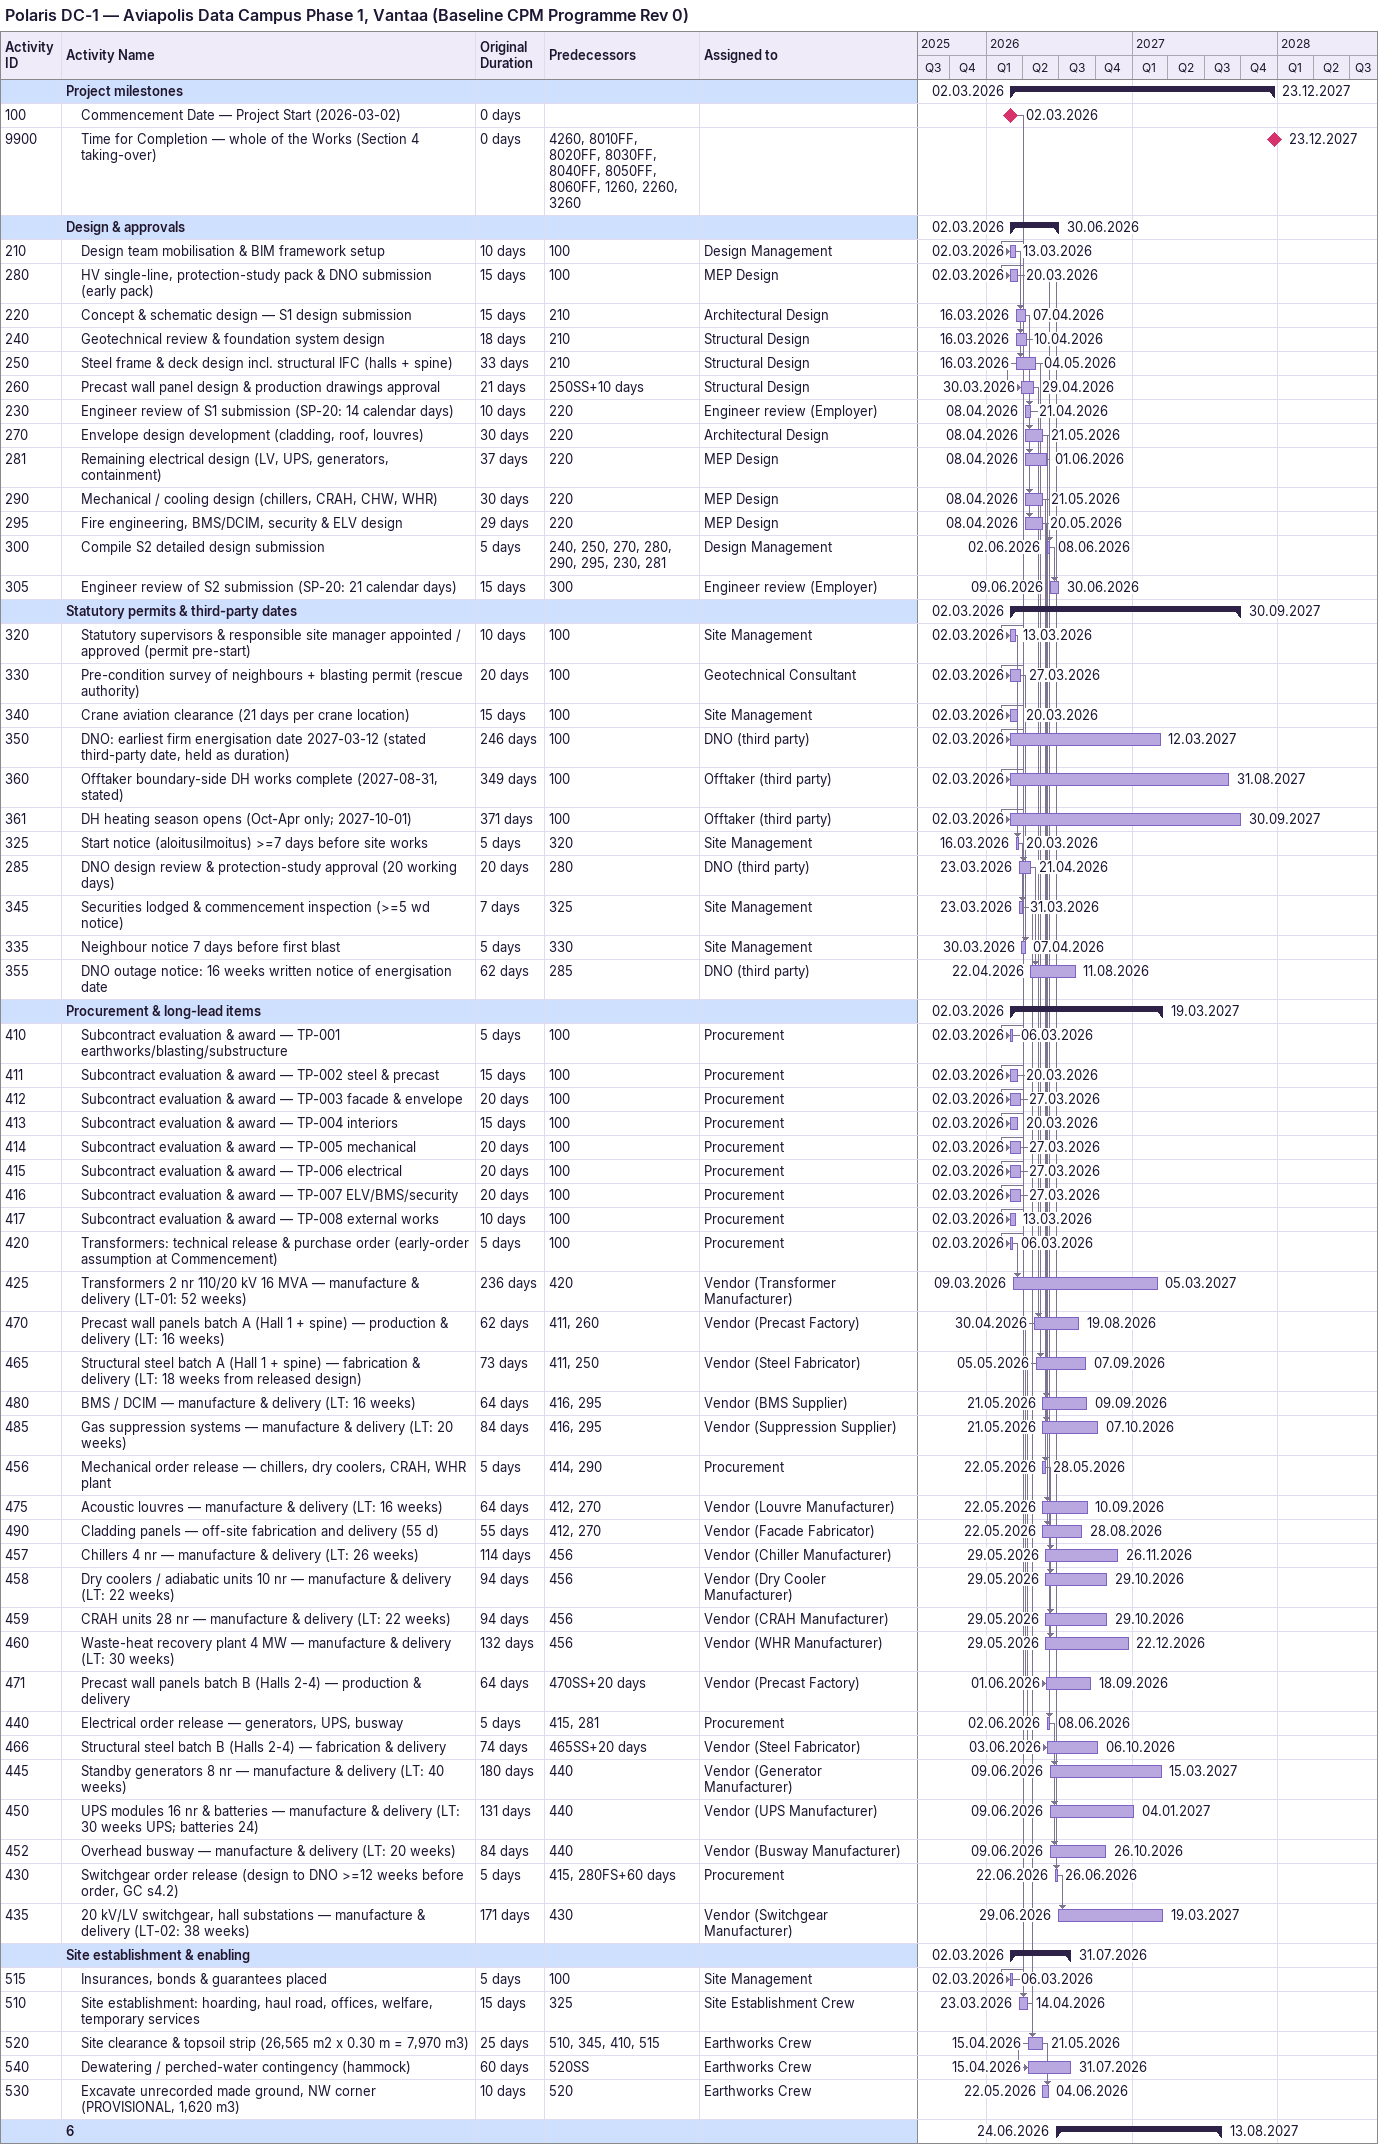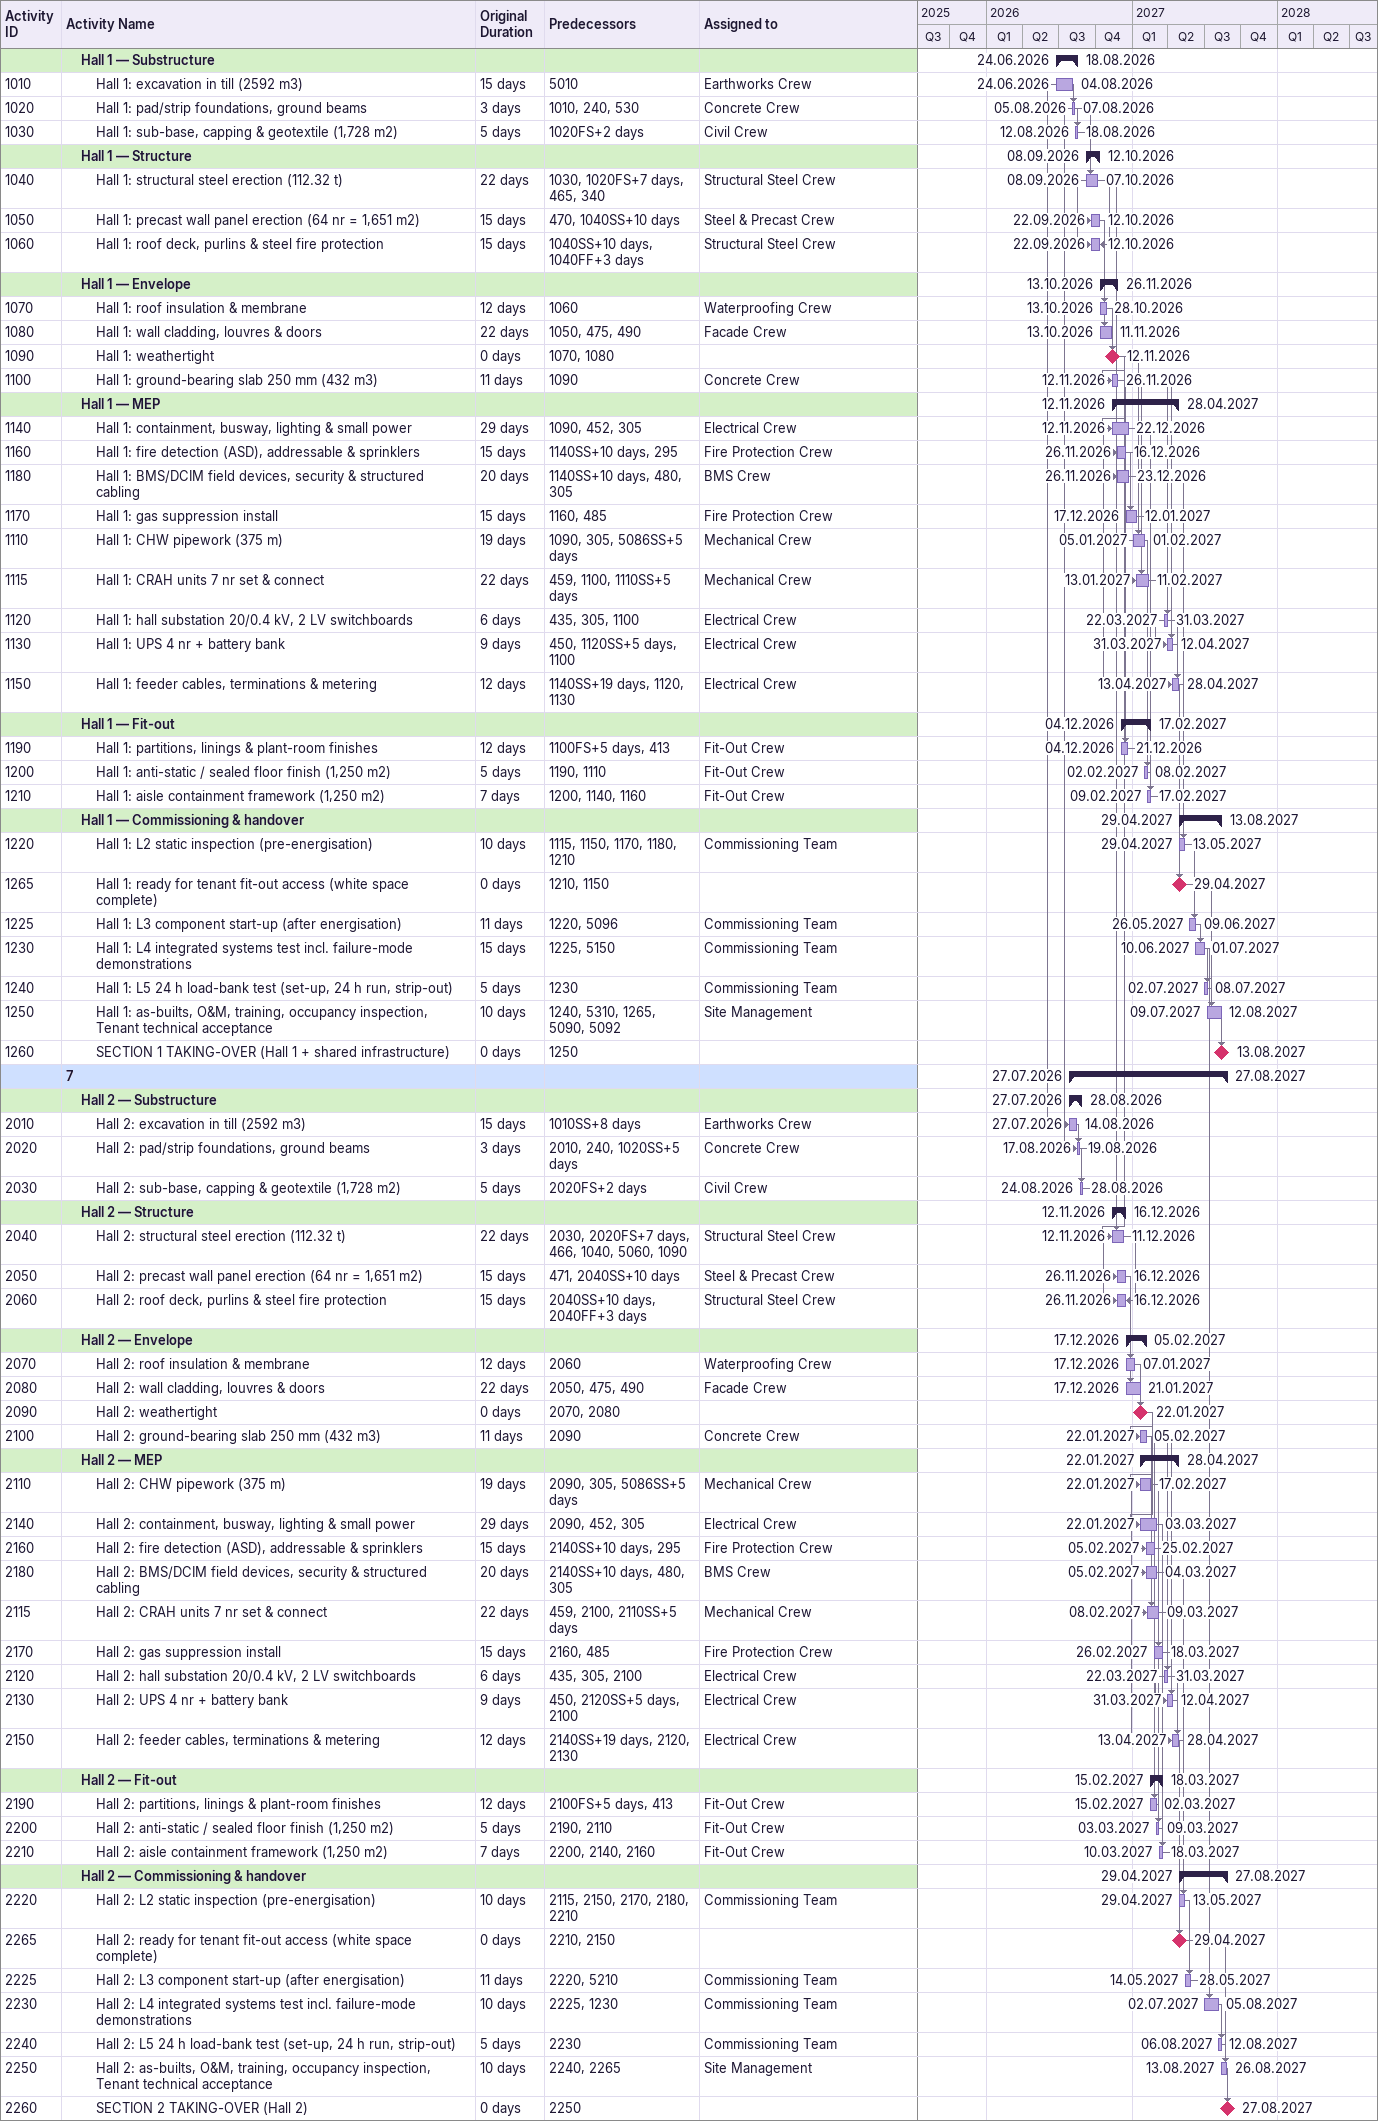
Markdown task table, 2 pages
Polaris DC-1 — Aviapolis Data Campus Phase 1, Vantaa (Baseline CPM Programme Rev 0)

| ID | Level | Task | Original duration | Start | Finish | Predecessors | Resources |
|---|---|---|---|---|---|---|---|
|  | 1 | **Project milestones** |  | 2026-03-02 | 2027-12-23 |  |  |
| 100 | 2 | Commencement Date — Project Start (2026-03-02) | 0d | 2026-03-02 | 2026-03-02 |  |  |
| 9900 | 2 | Time for Completion — whole of the Works (Section 4 taking-over) | 0d | 2027-12-23 | 2027-12-23 | 4260, 8010FF, 8020FF, 8030FF, 8040FF, 8050FF, 8060FF, 1260, 2260, 3260 |  |
|  | 1 | **Design & approvals** |  | 2026-03-02 | 2026-06-30 |  |  |
| 210 | 2 | Design team mobilisation & BIM framework setup | 10d | 2026-03-02 | 2026-03-13 | 100 | Design Management |
| 280 | 2 | HV single-line, protection-study pack & DNO submission (early pack) | 15d | 2026-03-02 | 2026-03-20 | 100 | MEP Design |
| 220 | 2 | Concept & schematic design — S1 design submission | 15d | 2026-03-16 | 2026-04-07 | 210 | Architectural Design |
| 240 | 2 | Geotechnical review & foundation system design | 18d | 2026-03-16 | 2026-04-10 | 210 | Structural Design |
| 250 | 2 | Steel frame & deck design incl. structural IFC (halls + spine) | 33d | 2026-03-16 | 2026-05-04 | 210 | Structural Design |
| 260 | 2 | Precast wall panel design & production drawings approval | 21d | 2026-03-30 | 2026-04-29 | 250SS+10d | Structural Design |
| 230 | 2 | Engineer review of S1 submission (SP-20: 14 calendar days) | 10d | 2026-04-08 | 2026-04-21 | 220 | Engineer review (Employer) |
| 270 | 2 | Envelope design development (cladding, roof, louvres) | 30d | 2026-04-08 | 2026-05-21 | 220 | Architectural Design |
| 281 | 2 | Remaining electrical design (LV, UPS, generators, containment) | 37d | 2026-04-08 | 2026-06-01 | 220 | MEP Design |
| 290 | 2 | Mechanical / cooling design (chillers, CRAH, CHW, WHR) | 30d | 2026-04-08 | 2026-05-21 | 220 | MEP Design |
| 295 | 2 | Fire engineering, BMS/DCIM, security & ELV design | 29d | 2026-04-08 | 2026-05-20 | 220 | MEP Design |
| 300 | 2 | Compile S2 detailed design submission | 5d | 2026-06-02 | 2026-06-08 | 240, 250, 270, 280, 290, 295, 230, 281 | Design Management |
| 305 | 2 | Engineer review of S2 submission (SP-20: 21 calendar days) | 15d | 2026-06-09 | 2026-06-30 | 300 | Engineer review (Employer) |
|  | 1 | **Statutory permits & third-party dates** |  | 2026-03-02 | 2027-09-30 |  |  |
| 320 | 2 | Statutory supervisors & responsible site manager appointed / approved (permit pre-start) | 10d | 2026-03-02 | 2026-03-13 | 100 | Site Management |
| 330 | 2 | Pre-condition survey of neighbours + blasting permit (rescue authority) | 20d | 2026-03-02 | 2026-03-27 | 100 | Geotechnical Consultant |
| 340 | 2 | Crane aviation clearance (21 days per crane location) | 15d | 2026-03-02 | 2026-03-20 | 100 | Site Management |
| 350 | 2 | DNO: earliest firm energisation date 2027-03-12 (stated third-party date, held as duration) | 246d | 2026-03-02 | 2027-03-12 | 100 | DNO (third party) |
| 360 | 2 | Offtaker boundary-side DH works complete (2027-08-31, stated) | 349d | 2026-03-02 | 2027-08-31 | 100 | Offtaker (third party) |
| 361 | 2 | DH heating season opens (Oct-Apr only; 2027-10-01) | 371d | 2026-03-02 | 2027-09-30 | 100 | Offtaker (third party) |
| 325 | 2 | Start notice (aloitusilmoitus) >=7 days before site works | 5d | 2026-03-16 | 2026-03-20 | 320 | Site Management |
| 285 | 2 | DNO design review & protection-study approval (20 working days) | 20d | 2026-03-23 | 2026-04-21 | 280 | DNO (third party) |
| 345 | 2 | Securities lodged & commencement inspection (>=5 wd notice) | 7d | 2026-03-23 | 2026-03-31 | 325 | Site Management |
| 335 | 2 | Neighbour notice 7 days before first blast | 5d | 2026-03-30 | 2026-04-07 | 330 | Site Management |
| 355 | 2 | DNO outage notice: 16 weeks written notice of energisation date | 62d | 2026-04-22 | 2026-08-11 | 285 | DNO (third party) |
|  | 1 | **Procurement & long-lead items** |  | 2026-03-02 | 2027-03-19 |  |  |
| 410 | 2 | Subcontract evaluation & award — TP-001 earthworks/blasting/substructure | 5d | 2026-03-02 | 2026-03-06 | 100 | Procurement |
| 411 | 2 | Subcontract evaluation & award — TP-002 steel & precast | 15d | 2026-03-02 | 2026-03-20 | 100 | Procurement |
| 412 | 2 | Subcontract evaluation & award — TP-003 facade & envelope | 20d | 2026-03-02 | 2026-03-27 | 100 | Procurement |
| 413 | 2 | Subcontract evaluation & award — TP-004 interiors | 15d | 2026-03-02 | 2026-03-20 | 100 | Procurement |
| 414 | 2 | Subcontract evaluation & award — TP-005 mechanical | 20d | 2026-03-02 | 2026-03-27 | 100 | Procurement |
| 415 | 2 | Subcontract evaluation & award — TP-006 electrical | 20d | 2026-03-02 | 2026-03-27 | 100 | Procurement |
| 416 | 2 | Subcontract evaluation & award — TP-007 ELV/BMS/security | 20d | 2026-03-02 | 2026-03-27 | 100 | Procurement |
| 417 | 2 | Subcontract evaluation & award — TP-008 external works | 10d | 2026-03-02 | 2026-03-13 | 100 | Procurement |
| 420 | 2 | Transformers: technical release & purchase order (early-order assumption at Commencement) | 5d | 2026-03-02 | 2026-03-06 | 100 | Procurement |
| 425 | 2 | Transformers 2 nr 110/20 kV 16 MVA — manufacture & delivery (LT-01: 52 weeks) | 236d | 2026-03-09 | 2027-03-05 | 420 | Vendor (Transformer Manufacturer) |
| 470 | 2 | Precast wall panels batch A (Hall 1 + spine) — production & delivery (LT: 16 weeks) | 62d | 2026-04-30 | 2026-08-19 | 411, 260 | Vendor (Precast Factory) |
| 465 | 2 | Structural steel batch A (Hall 1 + spine) — fabrication & delivery (LT: 18 weeks from released design) | 73d | 2026-05-05 | 2026-09-07 | 411, 250 | Vendor (Steel Fabricator) |
| 480 | 2 | BMS / DCIM — manufacture & delivery (LT: 16 weeks) | 64d | 2026-05-21 | 2026-09-09 | 416, 295 | Vendor (BMS Supplier) |
| 485 | 2 | Gas suppression systems — manufacture & delivery (LT: 20 weeks) | 84d | 2026-05-21 | 2026-10-07 | 416, 295 | Vendor (Suppression Supplier) |
| 456 | 2 | Mechanical order release — chillers, dry coolers, CRAH, WHR plant | 5d | 2026-05-22 | 2026-05-28 | 414, 290 | Procurement |
| 475 | 2 | Acoustic louvres — manufacture & delivery (LT: 16 weeks) | 64d | 2026-05-22 | 2026-09-10 | 412, 270 | Vendor (Louvre Manufacturer) |
| 490 | 2 | Cladding panels — off-site fabrication and delivery (55 d) | 55d | 2026-05-22 | 2026-08-28 | 412, 270 | Vendor (Facade Fabricator) |
| 457 | 2 | Chillers 4 nr — manufacture & delivery (LT: 26 weeks) | 114d | 2026-05-29 | 2026-11-26 | 456 | Vendor (Chiller Manufacturer) |
| 458 | 2 | Dry coolers / adiabatic units 10 nr — manufacture & delivery (LT: 22 weeks) | 94d | 2026-05-29 | 2026-10-29 | 456 | Vendor (Dry Cooler Manufacturer) |
| 459 | 2 | CRAH units 28 nr — manufacture & delivery (LT: 22 weeks) | 94d | 2026-05-29 | 2026-10-29 | 456 | Vendor (CRAH Manufacturer) |
| 460 | 2 | Waste-heat recovery plant 4 MW — manufacture & delivery (LT: 30 weeks) | 132d | 2026-05-29 | 2026-12-22 | 456 | Vendor (WHR Manufacturer) |
| 471 | 2 | Precast wall panels batch B (Halls 2-4) — production & delivery | 64d | 2026-06-01 | 2026-09-18 | 470SS+20d | Vendor (Precast Factory) |
| 440 | 2 | Electrical order release — generators, UPS, busway | 5d | 2026-06-02 | 2026-06-08 | 415, 281 | Procurement |
| 466 | 2 | Structural steel batch B (Halls 2-4) — fabrication & delivery | 74d | 2026-06-03 | 2026-10-06 | 465SS+20d | Vendor (Steel Fabricator) |
| 445 | 2 | Standby generators 8 nr — manufacture & delivery (LT: 40 weeks) | 180d | 2026-06-09 | 2027-03-15 | 440 | Vendor (Generator Manufacturer) |
| 450 | 2 | UPS modules 16 nr & batteries — manufacture & delivery (LT: 30 weeks UPS; batteries 24) | 131d | 2026-06-09 | 2027-01-04 | 440 | Vendor (UPS Manufacturer) |
| 452 | 2 | Overhead busway — manufacture & delivery (LT: 20 weeks) | 84d | 2026-06-09 | 2026-10-26 | 440 | Vendor (Busway Manufacturer) |
| 430 | 2 | Switchgear order release (design to DNO >=12 weeks before order, GC s4.2) | 5d | 2026-06-22 | 2026-06-26 | 415, 280FS+60d | Procurement |
| 435 | 2 | 20 kV/LV switchgear, hall substations — manufacture & delivery (LT-02: 38 weeks) | 171d | 2026-06-29 | 2027-03-19 | 430 | Vendor (Switchgear Manufacturer) |
|  | 1 | **Site establishment & enabling** |  | 2026-03-02 | 2026-07-31 |  |  |
| 515 | 2 | Insurances, bonds & guarantees placed | 5d | 2026-03-02 | 2026-03-06 | 100 | Site Management |
| 510 | 2 | Site establishment: hoarding, haul road, offices, welfare, temporary services | 15d | 2026-03-23 | 2026-04-14 | 325 | Site Establishment Crew |
| 520 | 2 | Site clearance & topsoil strip (26,565 m2 x 0.30 m = 7,970 m3) | 25d | 2026-04-15 | 2026-05-21 | 510, 345, 410, 515 | Earthworks Crew |
| 540 | 2 | Dewatering / perched-water contingency (hammock) | 60d | 2026-04-15 | 2026-07-31 | 520SS | Earthworks Crew |
| 530 | 2 | Excavate unrecorded made ground, NW corner (PROVISIONAL, 1,620 m3) | 10d | 2026-05-22 | 2026-06-04 | 520 | Earthworks Crew |
|  | 1 | **6** |  | 2026-06-24 | 2027-08-13 |  |  |
|  | 2 | **Hall 1 — Substructure** |  | 2026-06-24 | 2026-08-18 |  |  |
| 1010 | 3 | Hall 1: excavation in till (2592 m3) | 15d | 2026-06-24 | 2026-08-04 | 5010 | Earthworks Crew |
| 1020 | 3 | Hall 1: pad/strip foundations, ground beams | 3d | 2026-08-05 | 2026-08-07 | 1010, 240, 530 | Concrete Crew |
| 1030 | 3 | Hall 1: sub-base, capping & geotextile (1,728 m2) | 5d | 2026-08-12 | 2026-08-18 | 1020FS+2d | Civil Crew |
|  | 2 | **Hall 1 — Structure** |  | 2026-09-08 | 2026-10-12 |  |  |
| 1040 | 3 | Hall 1: structural steel erection (112.32 t) | 22d | 2026-09-08 | 2026-10-07 | 1030, 1020FS+7d, 465, 340 | Structural Steel Crew |
| 1050 | 3 | Hall 1: precast wall panel erection (64 nr = 1,651 m2) | 15d | 2026-09-22 | 2026-10-12 | 470, 1040SS+10d | Steel & Precast Crew |
| 1060 | 3 | Hall 1: roof deck, purlins & steel fire protection | 15d | 2026-09-22 | 2026-10-12 | 1040SS+10d, 1040FF+3d | Structural Steel Crew |
|  | 2 | **Hall 1 — Envelope** |  | 2026-10-13 | 2026-11-26 |  |  |
| 1070 | 3 | Hall 1: roof insulation & membrane | 12d | 2026-10-13 | 2026-10-28 | 1060 | Waterproofing Crew |
| 1080 | 3 | Hall 1: wall cladding, louvres & doors | 22d | 2026-10-13 | 2026-11-11 | 1050, 475, 490 | Facade Crew |
| 1090 | 3 | Hall 1: weathertight | 0d | 2026-11-12 | 2026-11-12 | 1070, 1080 |  |
| 1100 | 3 | Hall 1: ground-bearing slab 250 mm (432 m3) | 11d | 2026-11-12 | 2026-11-26 | 1090 | Concrete Crew |
|  | 2 | **Hall 1 — MEP** |  | 2026-11-12 | 2027-04-28 |  |  |
| 1140 | 3 | Hall 1: containment, busway, lighting & small power | 29d | 2026-11-12 | 2026-12-22 | 1090, 452, 305 | Electrical Crew |
| 1160 | 3 | Hall 1: fire detection (ASD), addressable & sprinklers | 15d | 2026-11-26 | 2026-12-16 | 1140SS+10d, 295 | Fire Protection Crew |
| 1180 | 3 | Hall 1: BMS/DCIM field devices, security & structured cabling | 20d | 2026-11-26 | 2026-12-23 | 1140SS+10d, 480, 305 | BMS Crew |
| 1170 | 3 | Hall 1: gas suppression install | 15d | 2026-12-17 | 2027-01-12 | 1160, 485 | Fire Protection Crew |
| 1110 | 3 | Hall 1: CHW pipework (375 m) | 19d | 2027-01-05 | 2027-02-01 | 1090, 305, 5086SS+5d | Mechanical Crew |
| 1115 | 3 | Hall 1: CRAH units 7 nr set & connect | 22d | 2027-01-13 | 2027-02-11 | 459, 1100, 1110SS+5d | Mechanical Crew |
| 1120 | 3 | Hall 1: hall substation 20/0.4 kV, 2 LV switchboards | 6d | 2027-03-22 | 2027-03-31 | 435, 305, 1100 | Electrical Crew |
| 1130 | 3 | Hall 1: UPS 4 nr + battery bank | 9d | 2027-03-31 | 2027-04-12 | 450, 1120SS+5d, 1100 | Electrical Crew |
| 1150 | 3 | Hall 1: feeder cables, terminations & metering | 12d | 2027-04-13 | 2027-04-28 | 1140SS+19d, 1120, 1130 | Electrical Crew |
|  | 2 | **Hall 1 — Fit-out** |  | 2026-12-04 | 2027-02-17 |  |  |
| 1190 | 3 | Hall 1: partitions, linings & plant-room finishes | 12d | 2026-12-04 | 2026-12-21 | 1100FS+5d, 413 | Fit-Out Crew |
| 1200 | 3 | Hall 1: anti-static / sealed floor finish (1,250 m2) | 5d | 2027-02-02 | 2027-02-08 | 1190, 1110 | Fit-Out Crew |
| 1210 | 3 | Hall 1: aisle containment framework (1,250 m2) | 7d | 2027-02-09 | 2027-02-17 | 1200, 1140, 1160 | Fit-Out Crew |
|  | 2 | **Hall 1 — Commissioning & handover** |  | 2027-04-29 | 2027-08-13 |  |  |
| 1220 | 3 | Hall 1: L2 static inspection (pre-energisation) | 10d | 2027-04-29 | 2027-05-13 | 1115, 1150, 1170, 1180, 1210 | Commissioning Team |
| 1265 | 3 | Hall 1: ready for tenant fit-out access (white space complete) | 0d | 2027-04-29 | 2027-04-29 | 1210, 1150 |  |
| 1225 | 3 | Hall 1: L3 component start-up (after energisation) | 11d | 2027-05-26 | 2027-06-09 | 1220, 5096 | Commissioning Team |
| 1230 | 3 | Hall 1: L4 integrated systems test incl. failure-mode demonstrations | 15d | 2027-06-10 | 2027-07-01 | 1225, 5150 | Commissioning Team |
| 1240 | 3 | Hall 1: L5 24 h load-bank test (set-up, 24 h run, strip-out) | 5d | 2027-07-02 | 2027-07-08 | 1230 | Commissioning Team |
| 1250 | 3 | Hall 1: as-builts, O&M, training, occupancy inspection, Tenant technical acceptance | 10d | 2027-07-09 | 2027-08-12 | 1240, 5310, 1265, 5090, 5092 | Site Management |
| 1260 | 3 | SECTION 1 TAKING-OVER (Hall 1 + shared infrastructure) | 0d | 2027-08-13 | 2027-08-13 | 1250 |  |
|  | 1 | **7** |  | 2026-07-27 | 2027-08-27 |  |  |
|  | 2 | **Hall 2 — Substructure** |  | 2026-07-27 | 2026-08-28 |  |  |
| 2010 | 3 | Hall 2: excavation in till (2592 m3) | 15d | 2026-07-27 | 2026-08-14 | 1010SS+8d | Earthworks Crew |
| 2020 | 3 | Hall 2: pad/strip foundations, ground beams | 3d | 2026-08-17 | 2026-08-19 | 2010, 240, 1020SS+5d | Concrete Crew |
| 2030 | 3 | Hall 2: sub-base, capping & geotextile (1,728 m2) | 5d | 2026-08-24 | 2026-08-28 | 2020FS+2d | Civil Crew |
|  | 2 | **Hall 2 — Structure** |  | 2026-11-12 | 2026-12-16 |  |  |
| 2040 | 3 | Hall 2: structural steel erection (112.32 t) | 22d | 2026-11-12 | 2026-12-11 | 2030, 2020FS+7d, 466, 1040, 5060, 1090 | Structural Steel Crew |
| 2050 | 3 | Hall 2: precast wall panel erection (64 nr = 1,651 m2) | 15d | 2026-11-26 | 2026-12-16 | 471, 2040SS+10d | Steel & Precast Crew |
| 2060 | 3 | Hall 2: roof deck, purlins & steel fire protection | 15d | 2026-11-26 | 2026-12-16 | 2040SS+10d, 2040FF+3d | Structural Steel Crew |
|  | 2 | **Hall 2 — Envelope** |  | 2026-12-17 | 2027-02-05 |  |  |
| 2070 | 3 | Hall 2: roof insulation & membrane | 12d | 2026-12-17 | 2027-01-07 | 2060 | Waterproofing Crew |
| 2080 | 3 | Hall 2: wall cladding, louvres & doors | 22d | 2026-12-17 | 2027-01-21 | 2050, 475, 490 | Facade Crew |
| 2090 | 3 | Hall 2: weathertight | 0d | 2027-01-22 | 2027-01-22 | 2070, 2080 |  |
| 2100 | 3 | Hall 2: ground-bearing slab 250 mm (432 m3) | 11d | 2027-01-22 | 2027-02-05 | 2090 | Concrete Crew |
|  | 2 | **Hall 2 — MEP** |  | 2027-01-22 | 2027-04-28 |  |  |
| 2110 | 3 | Hall 2: CHW pipework (375 m) | 19d | 2027-01-22 | 2027-02-17 | 2090, 305, 5086SS+5d | Mechanical Crew |
| 2140 | 3 | Hall 2: containment, busway, lighting & small power | 29d | 2027-01-22 | 2027-03-03 | 2090, 452, 305 | Electrical Crew |
| 2160 | 3 | Hall 2: fire detection (ASD), addressable & sprinklers | 15d | 2027-02-05 | 2027-02-25 | 2140SS+10d, 295 | Fire Protection Crew |
| 2180 | 3 | Hall 2: BMS/DCIM field devices, security & structured cabling | 20d | 2027-02-05 | 2027-03-04 | 2140SS+10d, 480, 305 | BMS Crew |
| 2115 | 3 | Hall 2: CRAH units 7 nr set & connect | 22d | 2027-02-08 | 2027-03-09 | 459, 2100, 2110SS+5d | Mechanical Crew |
| 2170 | 3 | Hall 2: gas suppression install | 15d | 2027-02-26 | 2027-03-18 | 2160, 485 | Fire Protection Crew |
| 2120 | 3 | Hall 2: hall substation 20/0.4 kV, 2 LV switchboards | 6d | 2027-03-22 | 2027-03-31 | 435, 305, 2100 | Electrical Crew |
| 2130 | 3 | Hall 2: UPS 4 nr + battery bank | 9d | 2027-03-31 | 2027-04-12 | 450, 2120SS+5d, 2100 | Electrical Crew |
| 2150 | 3 | Hall 2: feeder cables, terminations & metering | 12d | 2027-04-13 | 2027-04-28 | 2140SS+19d, 2120, 2130 | Electrical Crew |
|  | 2 | **Hall 2 — Fit-out** |  | 2027-02-15 | 2027-03-18 |  |  |
| 2190 | 3 | Hall 2: partitions, linings & plant-room finishes | 12d | 2027-02-15 | 2027-03-02 | 2100FS+5d, 413 | Fit-Out Crew |
| 2200 | 3 | Hall 2: anti-static / sealed floor finish (1,250 m2) | 5d | 2027-03-03 | 2027-03-09 | 2190, 2110 | Fit-Out Crew |
| 2210 | 3 | Hall 2: aisle containment framework (1,250 m2) | 7d | 2027-03-10 | 2027-03-18 | 2200, 2140, 2160 | Fit-Out Crew |
|  | 2 | **Hall 2 — Commissioning & handover** |  | 2027-04-29 | 2027-08-27 |  |  |
| 2220 | 3 | Hall 2: L2 static inspection (pre-energisation) | 10d | 2027-04-29 | 2027-05-13 | 2115, 2150, 2170, 2180, 2210 | Commissioning Team |
| 2265 | 3 | Hall 2: ready for tenant fit-out access (white space complete) | 0d | 2027-04-29 | 2027-04-29 | 2210, 2150 |  |
| 2225 | 3 | Hall 2: L3 component start-up (after energisation) | 11d | 2027-05-14 | 2027-05-28 | 2220, 5210 | Commissioning Team |
| 2230 | 3 | Hall 2: L4 integrated systems test incl. failure-mode demonstrations | 10d | 2027-07-02 | 2027-08-05 | 2225, 1230 | Commissioning Team |
| 2240 | 3 | Hall 2: L5 24 h load-bank test (set-up, 24 h run, strip-out) | 5d | 2027-08-06 | 2027-08-12 | 2230 | Commissioning Team |
| 2250 | 3 | Hall 2: as-builts, O&M, training, occupancy inspection, Tenant technical acceptance | 10d | 2027-08-13 | 2027-08-26 | 2240, 2265 | Site Management |
| 2260 | 3 | SECTION 2 TAKING-OVER (Hall 2) | 0d | 2027-08-27 | 2027-08-27 | 2250 |  |
